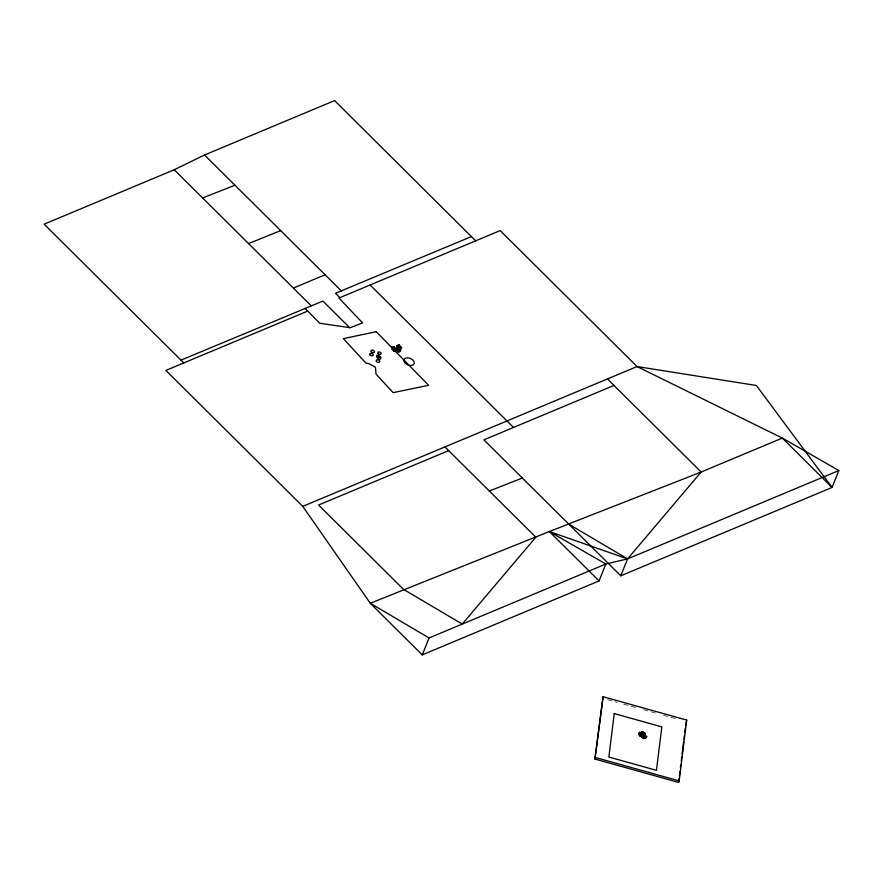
<?xml version="1.0" encoding="UTF-8"?>
<svg xmlns="http://www.w3.org/2000/svg" width="883" height="883" viewBox="0 0 883 883"><rect width="100%" height="100%" fill="white"/><g stroke="black" fill="none" stroke-linecap="round" stroke-linejoin="round"><path stroke-width="0.66" stroke-dasharray="4.42 3.31" d="M607.78 699.711L617.074 702.305M623.718 704.159L636.985 707.868M643.63 709.722L656.908 713.431M663.541 715.285L676.82 718.983"/><path stroke-width="1.32" d="M644.954 736.267L645.33 735.318L646.798 736.941L645.043 735.749L643.519 736.047L644.48 737.482L643.806 737.614L642.449 736.146L641.886 737.139L639.612 735.782L638.939 734.391L639.402 732.449L640.639 733.155L642.294 731.632L643.641 732.25L644.866 733.133L645.318 736.19M638.939 734.391L639.402 732.449M594.932 759.049L603.078 696.72L686.709 720.075L679.17 780.892L678.574 782.404L594.932 759.049L603.078 696.72M678.574 782.404L679.071 778.353M679.402 775.649L679.91 771.587M680.407 767.537L680.749 764.833M681.246 760.782L681.753 756.72M682.084 754.016L683.597 741.852M683.928 739.148L684.435 735.097M684.766 732.393L685.274 728.343M685.605 725.638L686.709 720.075M391.533 348.432L392.03 347.196L393.862 346.622L396.202 349.613L395.705 350.849L393.719 351.257L391.533 348.432L393.365 347.858L393.862 346.622M393.719 351.257L394.215 350.021L396.202 349.613M396.588 346.721L397.085 345.485L398.884 344.756L401.61 347.527L401.114 348.752L399.392 349.447L396.588 346.721L398.388 345.993L398.884 344.756M395.562 349.458L396.059 348.233L397.769 347.461L400.628 350.198L400.131 351.434L398.498 352.162L395.562 349.458L397.273 348.697L397.769 347.461M399.392 349.447L399.889 348.211L401.61 347.527M398.498 352.162L398.995 350.937L400.628 350.198M307.803 311.048L165.872 370.419L302.759 506.367L370.297 603.266L422.251 654.877L429.05 637.967L605.848 564.016L627.581 558.895L838.85 470.54L782.338 438.067L637.062 366.555L500.175 230.595L338.951 298.024L362.582 322.891L350.264 327.736L319.723 323.244L304.999 308.266M422.251 654.877L599.06 580.926L605.848 564.016L549.347 531.544L370.297 603.266L429.05 637.967M620.793 575.804L627.581 558.895L701.146 472.03L782.338 438.067L832.051 487.438L620.793 575.804L483.906 439.844L613.972 385.441L701.146 472.03L549.347 531.544L599.06 580.926M639.888 732.36L639.027 733.398M639.369 735.009L639.314 733.442M640.153 733.663L641.93 733.552L643.067 735.407L641.82 735.649L640.153 733.663L641.864 733.729L643.067 735.407M639.612 735.782L639.756 734.06M640.44 734.424L640.219 733.486M641.345 731.808L641.588 733.618L640.97 732.758L642.294 731.632M641.786 731.665L640.97 732.758M642.493 733.155L644.204 733.1L645.241 734.579L644.082 735.042L642.493 733.155L644.126 733.265L645.175 734.744M641.82 735.649L643.133 735.241M642.669 733.729L642.559 732.989M643.265 733.199L643.641 732.25M641.886 737.139L642.449 736.146M644.59 732.901L644.48 734.071L644.866 733.133M645.043 735.749L645.44 736.775L643.873 737.084L643.519 736.047M644.082 735.042L645.241 734.579M643.994 736.786L644.104 738.431L643.42 738.563L642.062 737.095M643.42 738.563L643.806 737.614M644.104 738.431L644.48 737.482M645.561 736.477L645.694 738.022L646.798 736.941M645.694 738.022L646.069 737.073M838.85 470.54L832.051 487.438L756.389 385.485L637.062 366.555L302.759 506.367M183.774 362.924L44.15 224.161L174.227 169.757L204.525 155L334.602 100.596L475.672 240.838M248.553 243.576L280.662 230.618M293.333 288.057L325.11 274.756M339.812 297.659L335.529 293.277L471.489 236.556M181.037 360.121L322.891 301.07L349.657 327.648M448.652 450.617L318.575 505.021L403.509 589.369L462.262 624.082L535.826 537.206L444.922 446.908M202.626 197.958L234.955 185.22M489.337 491.025L522.339 478.023M643.398 736.345L644.921 736.047M595.539 757.537L679.17 780.892M549.347 531.544L627.581 558.895L568.829 524.193M639.987 734.833L642.261 736.19M640.506 734.248L641.886 735.484M396.059 348.233L398.995 350.937M642.736 733.552L644.149 734.877M397.273 348.697L400.131 351.434M397.085 345.485L399.889 348.211M370.098 284.999L513.531 427.449M204.525 155L341.412 290.96M174.227 169.757L311.114 305.717M398.388 345.993L401.114 348.752M607.57 378.884L613.972 385.441M393.365 347.858L395.705 350.849M392.03 347.196L394.215 350.021M614.237 713.596L608.851 757.04L656.444 770.329L661.831 726.886L614.237 713.596M404.094 359.712L403.939 360.628A5.408 3.488 21.9 0 0 407.891 364.955L409.237 365.352A5.408 3.488 21.9 0 0 414.293 363.056A5.408 3.488 21.9 0 0 409.911 358.266A5.408 3.488 21.9 0 0 404.094 359.712M376.268 331.721L343.388 338.608L365.717 362.88L369.491 363.906L375.485 367.372L375.992 374.039L393.112 392.637L428.63 385.308L376.268 331.721M376.765 356.666A1.755 1.137 21.9 0 0 379.69 357.262A1.755 1.137 21.9 0 0 378.167 355.176A1.755 1.137 21.9 0 0 376.765 356.666M378.056 353.443A1.755 1.137 21.9 0 0 380.981 354.039A1.755 1.137 21.9 0 0 379.469 351.953A1.755 1.137 21.9 0 0 378.056 353.443M376.467 361.434A1.854 1.192 21.9 0 0 379.535 361.942A1.854 1.192 21.9 0 0 377.803 359.778A1.854 1.192 21.9 0 0 376.467 361.434M377.758 358.211A1.854 1.192 21.9 0 0 380.827 358.719A1.854 1.192 21.9 0 0 379.094 356.555A1.854 1.192 21.9 0 0 377.758 358.211M370.12 355.076A1.81 1.17 21.9 0 0 373.079 355.341A1.81 1.17 21.9 0 0 371.125 353.31A1.81 1.17 21.9 0 0 370.12 355.076M371.412 351.864A1.81 1.17 21.9 0 0 374.381 352.129A1.81 1.17 21.9 0 0 372.427 350.087A1.81 1.17 21.9 0 0 371.412 351.864"/></g></svg>
